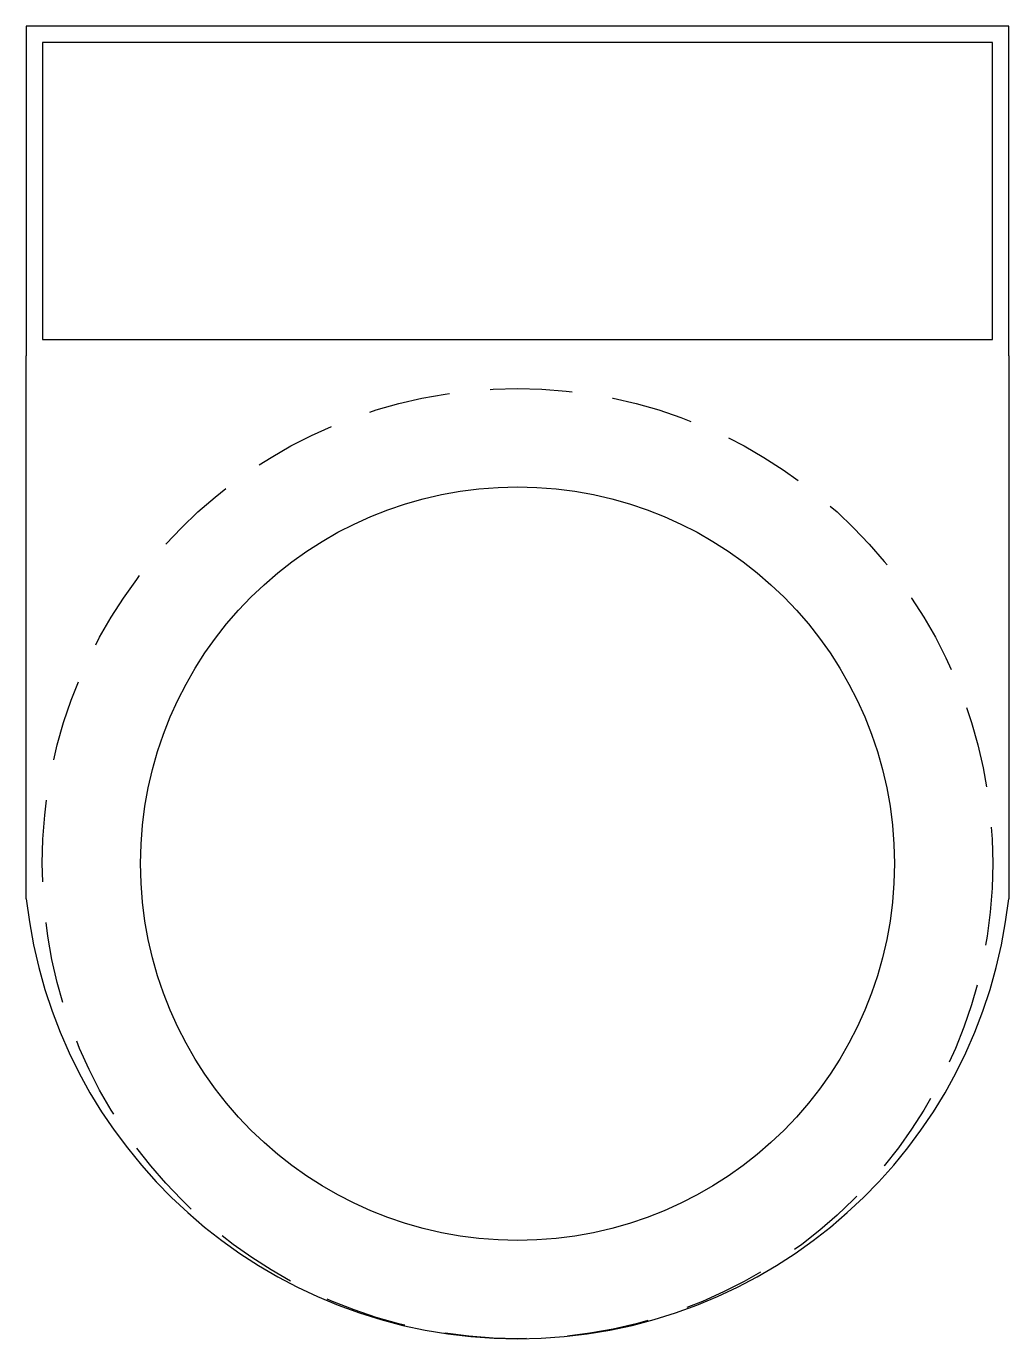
# Model space of a CAD drawing. Header units: millimetres. Extents: x 0 to 30, y 0 to 40.1.
import ezdxf

# ---------------------------------------------------------------- set-up
doc = ezdxf.new("R2010")
doc.units = ezdxf.units.MM
doc.linetypes.add('HIDDEN', pattern=[0.375, 0.25, -0.125])
doc.layers.add('Mica', color=5, linetype='Continuous')
doc.layers.add('TEXT', color=7, linetype='Continuous')

# ---------------------------------------------------------------- blocks, each defined once
blk = doc.blocks.new('NMC')
at = {"layer": 'Mica'}
for points in [[(14.988, 15.5), (14.988, 25.558), (-14.988, 25.558), (-14.988, 15.5)], [(-14.988, -1.069), (-14.988, 15.5)], [(14.988, 15.5), (14.988, -1.069)]]:
    blk.add_lwpolyline(points, dxfattribs=at)
at = {"layer": 'Mica', "color": 6}
blk.add_lwpolyline([(-14.488, 16), (14.488, 16), (14.488, 25.058), (-14.488, 25.058)], close=True, dxfattribs=at)
blk.add_circle((0, 0), 11.5, dxfattribs=at)
at = {"layer": 'Mica'}
blk.add_arc((0, 0.578), 15.078, 186.2715, 353.7285, dxfattribs=at)
at = {"layer": 'TEXT', "color": 14, "linetype": 'HIDDEN', "ltscale": 10}
blk.add_circle((0, 0), 14.5, dxfattribs=at)

msp = doc.modelspace()

# ---------------------------------------------------------------- block references
msp.add_blockref('NMC', (14.988, 14.5))

doc.saveas('drawing.dxf')
